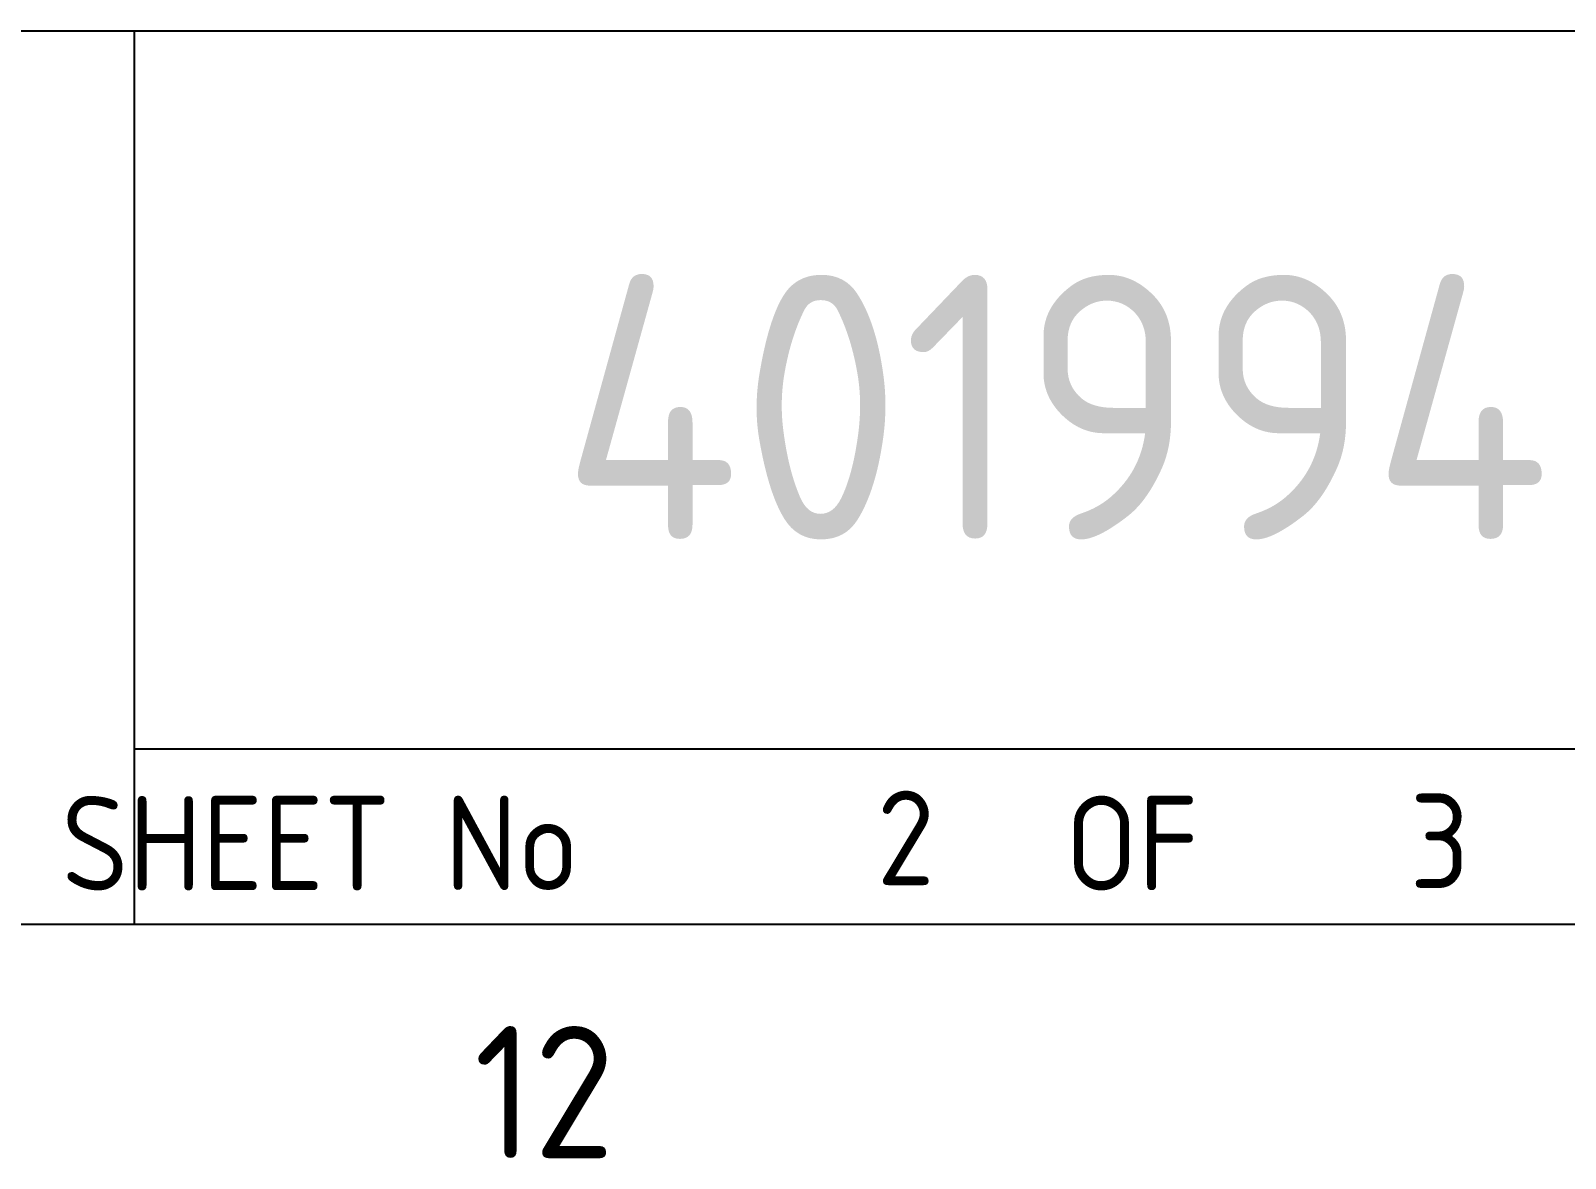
# Paper-space layout 'EE-2' of a CAD drawing. Header units: metres, sheet in millimetres. Extents: x -9 to 824, y -5 to 581.
# Drawn here: x 758.55 to 799.15, y -2.61 to 27.23 of the extents above; entities that cross this region are included whole.
import ezdxf
from ezdxf.enums import TextEntityAlignment as Align

# ---------------------------------------------------------------- set-up
doc = ezdxf.new("R2010")
doc.units = ezdxf.units.M
doc.layers.add('Notes', color=7, linetype='Continuous')
doc.styles.add('iecISOCP', font='isocp.shx')

# ---------------------------------------------------------------- blocks, each defined once
blk = doc.blocks.new('A1_FRAME_TITLE')
at = {"layer": 'Notes', "color": 3}
for p, q in [((745.285, 27.229), (815.285, 27.229)), ((761.285, 27.229), (761.285, 3.583)), ((761.285, 8.229), (815.285, 8.229))]:
    blk.add_line(p, q, dxfattribs=at)
at = {"layer": 'Notes', "color": 3, "linetype": 'Continuous', "flags": 128}
blk.add_lwpolyline([(114.716, 3.583), (815.285, 3.583)], dxfattribs=at)
at = {"layer": 'Notes', "color": 7, "style": 'iecISOCP'}
blk.add_text('SHEET No         OF            SHEETS', height=2.5, dxfattribs=at).set_placement((788.224, 5.729), align=Align.MIDDLE_CENTER)
blk.add_text('12', height=3.5, dxfattribs=at).set_placement((770.279, -2.61))
for tag, p in [('CAP_NO', (504.106, 41.067)), ('IE_NUM', (503.968, 35.42)), ('REF_No_1', (326.159, 29.92)), ('REF_1', (353.442, 29.92)), ('HV_SWITCH', (504.382, 29.773)), ('GEN_WO', (432.627, 29.373)), ('REF_No_2', (326.159, 23.92)), ('REF_2', (353.442, 23.92)), ('OH_WO', (432.627, 23.422)), ('UBD_REF', (503.968, 23.438)), ('REF_No_3', (326.159, 17.92)), ('REF_3', (353.442, 17.92)), ('UG_WO', (432.627, 17.662)), ('GIS_MAP_No', (503.968, 17.653)), ('REF_No_4', (326.159, 11.92)), ('REF_4', (353.442, 11.92)), ('HV_OP_DIAG', (504.245, 11.809)), ('SUB_WO', (432.627, 11.422)), ('LGA', (503.864, 5.387))]:
    blk.add_attdef(tag, p, '', height=2.5, dxfattribs=at)
at = {"layer": 'Notes', "style": 'iecISOCP'}
for tag, p in [('T1', (675.292, 37.075)), ('T2', (675.292, 31.956)), ('T3', (675.292, 26.53)), ('T4', (675.292, 21.268)), ('T5', (675.292, 15.841)), ('T6', (675.292, 10.579))]:
    blk.add_attdef(tag, text='', height=3.5, dxfattribs=at).set_placement(p, align=Align.CENTER)
at = {"layer": 'Notes', "color": 7, "style": 'iecISOCP'}
for tag, p in [('scale', (558.675, 30.879)), ('DRAWN', (558.675, 22.541)), ('DATE', (558.675, 14.49)), ('DESIGN', (596.535, 6.765))]:
    blk.add_attdef(tag, text='', height=2.5, dxfattribs=at).set_placement(p, align=Align.CENTER)
at = {"layer": 'Notes', "color": 4, "style": 'iecISOCP'}
blk.add_attdef('NUM', text='', height=7, dxfattribs=at).set_placement((783.285, 17.729), align=Align.MIDDLE_CENTER)
at = {"layer": 'Notes', "color": 1, "style": 'iecISOCP'}
blk.add_attdef('REV', text='', height=5, dxfattribs=at).set_placement((810.973, 14.705), align=Align.CENTER)
at = {"layer": 'Notes', "color": 7, "style": 'iecISOCP'}
for tag, p in [('NS', (781.631, 5.729)), ('SHTS', (796.33, 5.729))]:
    blk.add_attdef(tag, text='', height=2.5, dxfattribs=at).set_placement(p, align=Align.MIDDLE)
at = {"layer": 'Notes', "style": 'iecISOCP'}
blk.add_attdef('ExportID', (0, 0), '', height=2.5, dxfattribs=at)

psp = doc.layouts.new('EE-2')

# ---------------------------------------------------------------- block references
at = {"layer": 'Notes'}
ref = psp.add_blockref('A1_FRAME_TITLE', (0, 0), dxfattribs=at)
ref.add_attrib('NUM', '401994', dxfattribs={"color": 4, "height": 7, "style": 'iecISOCP'}).set_placement((785.6614, 17.26678), align=Align.MIDDLE_CENTER)
ref.add_attrib('NS', '2', dxfattribs={"color": 7, "height": 2.5, "style": 'iecISOCP'}).set_placement((781.69897, 5.86773), align=Align.MIDDLE)
ref.add_attrib('SHTS', '3', dxfattribs={"color": 7, "height": 2.5, "style": 'iecISOCP'}).set_placement((795.82104, 5.78981), align=Align.MIDDLE)

doc.saveas('drawing.dxf')
